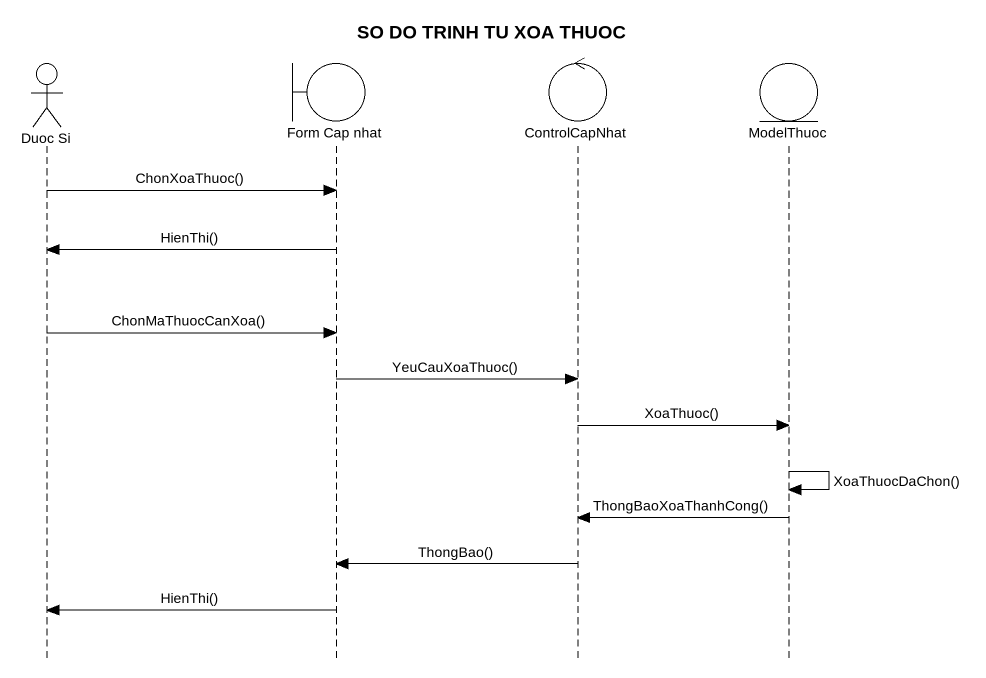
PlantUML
@startuml
title SO DO TRINH TU XOA THUOC
hide footbox
actor "Duoc Si" as Duoc_Si
boundary "Form Cap nhat" as Form_Cap_nhat
control ControlCapNhat
entity ModelThuoc

Duoc_Si -> Form_Cap_nhat : ChonXoaThuoc()
Form_Cap_nhat -> Duoc_Si : HienThi()
Duoc_Si -> Form_Cap_nhat : ChonMaThuocCanXoa()
Form_Cap_nhat -> ControlCapNhat : YeuCauXoaThuoc()
ControlCapNhat -> ModelThuoc : XoaThuoc()
ModelThuoc -> ModelThuoc : XoaThuocDaChon()
ModelThuoc -> ControlCapNhat : ThongBaoXoaThanhCong()
ControlCapNhat -> Form_Cap_nhat : ThongBao()
Form_Cap_nhat -> Duoc_Si : HienThi()
@enduml
